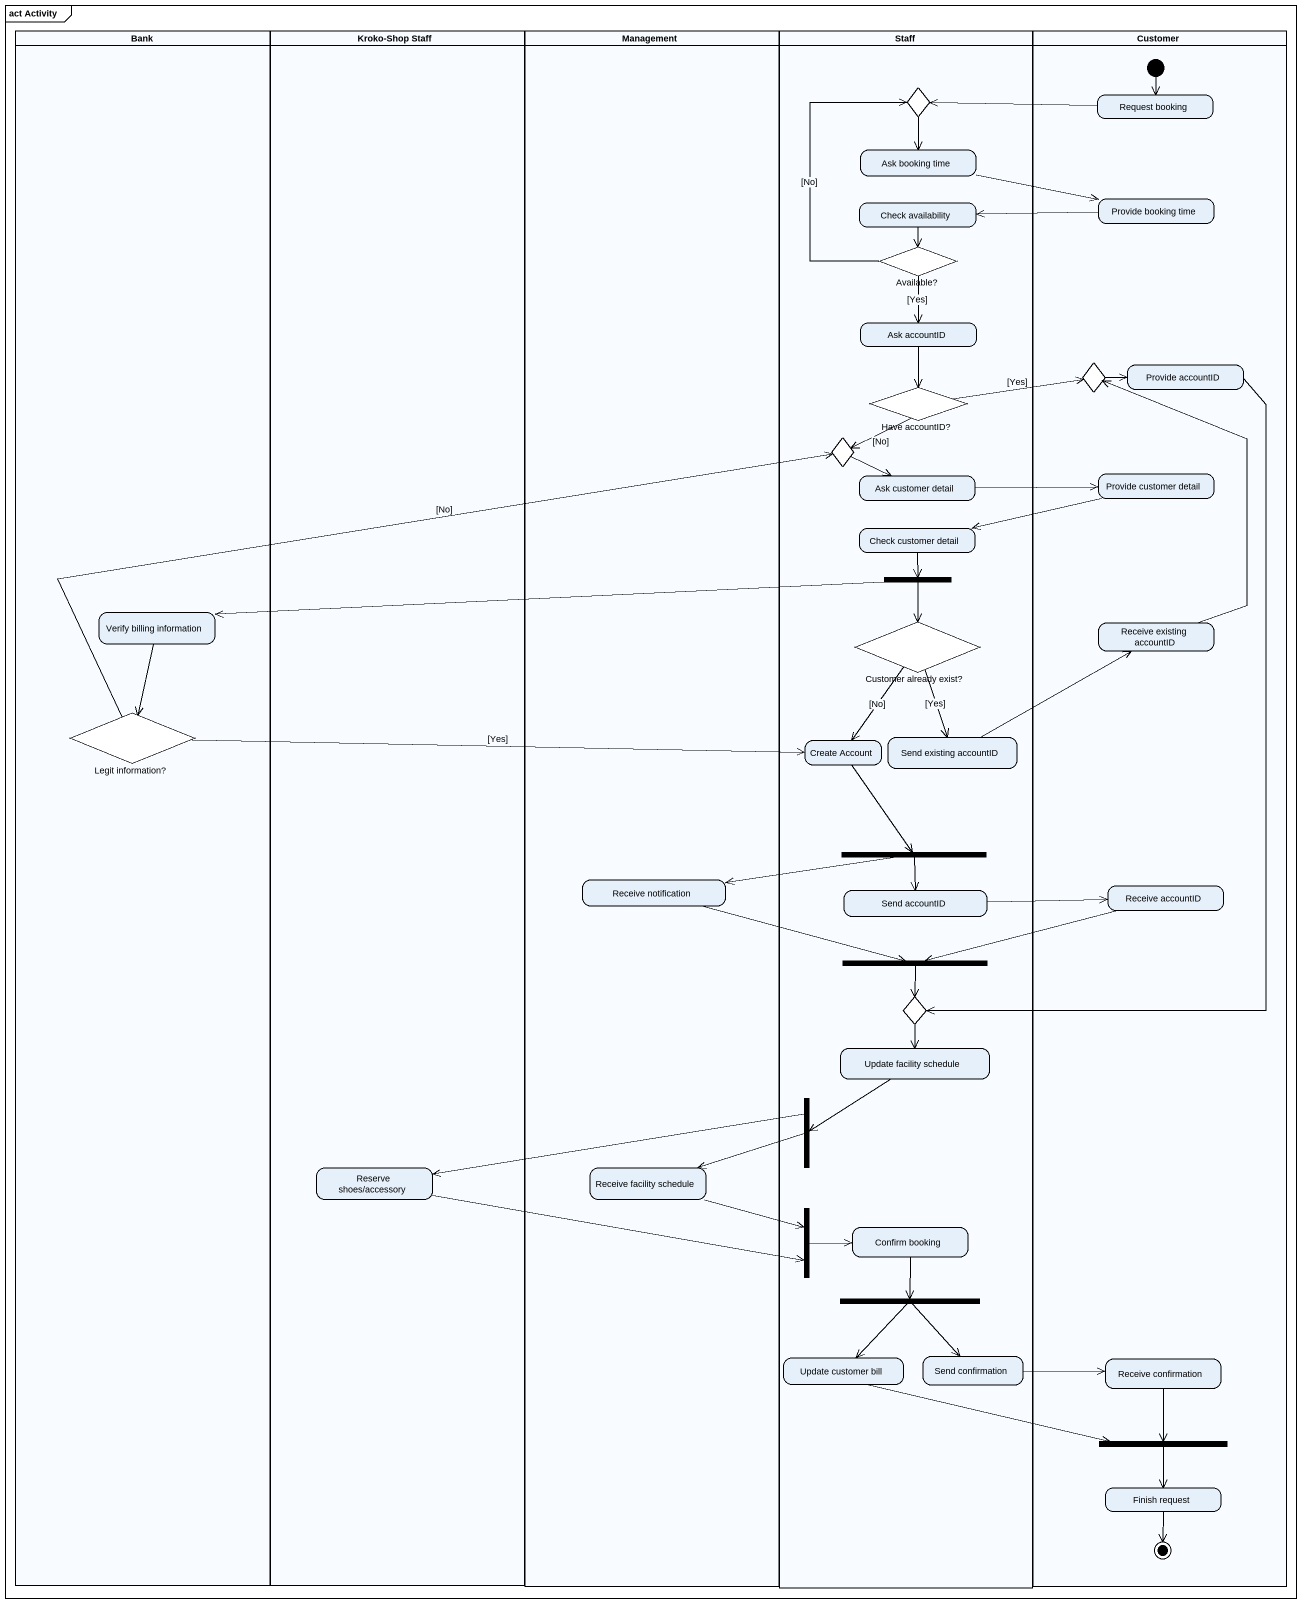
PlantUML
@startuml
mainframe act Activity
hide empty description
state Bank <<partition>> {
  state "Verify billing information" as Verify_billing_information
  state "Legit information?" as Legit_information <<choice>>
}
state "Kroko-Shop Staff" as Kroko_Shop_Staff <<partition>> {
  state "Reserve shoes/accessory" as Reserve_shoes_accessory
}
state Management <<partition>> {
  state "Receive notification" as Receive_notification
  state "Receive facility schedule" as Receive_facility_schedule
}
state Staff <<partition>> {
  state choice1 <<choice>>
  state "Ask booking time" as Ask_booking_time
  state "Check availability" as Check_availability
  state "Available?" as Available <<choice>>
  state "Ask accountID" as Ask_accountID
  state "Have accountID?" as Have_accountID <<choice>>
  state choice3 <<choice>>
  state "Ask customer detail" as Ask_customer_detail
  state "Check customer detail" as Check_customer_detail
  state fork1 <<fork>>
  state "Customer already exist?" as Customer_already_exist <<choice>>
  state "Create Account" as Create_Account
  state "Send existing accountID" as Send_existing_accountID
  state fork2 <<fork>>
  state "Send accountID" as Send_accountID
  state fork3 <<join>>
  state choice4 <<choice>>
  state "Update facility schedule" as Update_facility_schedule
  state fork4 <<fork>>
  state fork5 <<join>>
  state "Confirm booking" as Confirm_booking
  state fork6 <<fork>>
  state "Update customer bill" as Update_customer_bill
  state "Send confirmation" as Send_confirmation
}
state Customer <<partition>> {
  state "Request booking" as Request_booking
  state "Provide booking time" as Provide_booking_time
  state choice2 <<choice>>
  state "Provide accountID" as Provide_accountID
  state "Provide customer detail" as Provide_customer_detail
  state "Receive existing accountID" as Receive_existing_accountID
  state "Receive accountID" as Receive_accountID
  state "Receive confirmation" as Receive_confirmation
  state fork7 <<join>>
  state "Finish request" as Finish_request
  [*] --> Request_booking
  Finish_request --> [*]
}
choice1 --> Ask_booking_time
Request_booking -left-> choice1
Ask_booking_time -right-> Provide_booking_time
Provide_booking_time -left-> Check_availability
Check_availability --> Available
Available -up-> choice1 : [No]
Available --> Ask_accountID : [Yes]
Ask_accountID --> Have_accountID
Have_accountID -right-> choice2 : [Yes]
Have_accountID --> choice3 : [No]
choice2 -right-> Provide_accountID
Provide_accountID --> choice4
choice3 -right-> Ask_customer_detail
Ask_customer_detail -right-> Provide_customer_detail
Provide_customer_detail -left-> Check_customer_detail
Check_customer_detail --> fork1
fork1 -left-> Verify_billing_information
fork1 --> Customer_already_exist
Verify_billing_information --> Legit_information
Customer_already_exist --> Create_Account : [No]
Customer_already_exist --> Send_existing_accountID : [Yes]
Receive_existing_accountID -up-> choice2
Legit_information -right-> choice3 : [No]
Legit_information -right-> Create_Account : [Yes]
Create_Account --> fork2
Send_existing_accountID -right-> Receive_existing_accountID
fork2 -left-> Receive_notification
fork2 --> Send_accountID
Receive_notification -right-> fork3
Send_accountID -right-> Receive_accountID
Receive_accountID -left-> fork3
fork3 --> choice4
choice4 --> Update_facility_schedule
Update_facility_schedule --> fork4
fork4 -left-> Reserve_shoes_accessory
fork4 -left-> Receive_facility_schedule
Reserve_shoes_accessory -right-> fork5
Receive_facility_schedule -right-> fork5
fork5 -right-> Confirm_booking
Confirm_booking --> fork6
fork6 --> Update_customer_bill
fork6 --> Send_confirmation
Update_customer_bill -right-> fork7
Send_confirmation -right-> Receive_confirmation
Receive_confirmation --> fork7
fork7 --> Finish_request
@enduml
